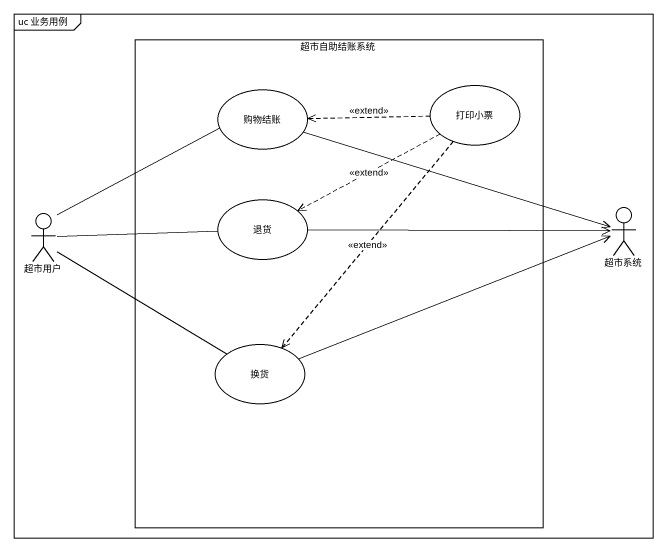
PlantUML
@startuml
mainframe uc 业务用例
rectangle 超市自助结账系统 {
  usecase 购物结账
  usecase 打印小票
  usecase 退货
  usecase 换货
}
actor 超市用户
actor 超市系统
打印小票 .left.> 购物结账 : <<extend>>
打印小票 .left.> 退货 : <<extend>>
打印小票 ..> 换货 : <<extend>>
超市用户 -up- 购物结账
超市用户 -right- 退货
超市用户 -right- 换货
超市系统 <-left- 购物结账
超市系统 <-left- 退货
超市系统 <-left- 换货
@enduml
